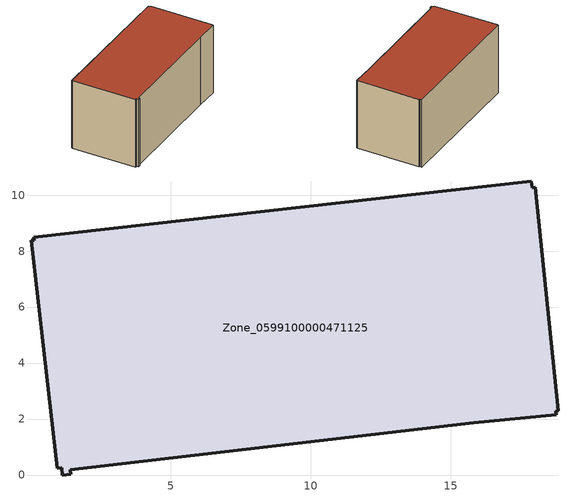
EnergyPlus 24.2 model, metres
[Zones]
Zone_0599100000471125
 floor ground (C_G): 0.11,8.39 0.1,8.49 17.88,10.51 17.9,10.26 18.02,10.28 18.84,2.29 18.75,2.28 18.77,2.16 15.82,1.86 1.4,0.19 1.42,0.03 1.12,0 1.09,0.26 0.94,0.24 0.01,8.38 z0
 wall outside (C_F): 1.12,0 1.42,0.03 1.4,0.19 15.82,1.86 18.77,2.16 18.75,2.28 18.84,2.29 18.02,10.28 17.9,10.26 17.88,10.51 0.1,8.49 0.11,8.39 0.01,8.38 0.94,0.24 1.09,0.26 1.12,0 z0:9.02
 roof outside (C_R): 0.1,8.49 0.11,8.39 0.01,8.38 0.94,0.24 1.09,0.26 1.12,0 1.42,0.03 1.4,0.19 15.82,1.86 18.77,2.16 18.75,2.28 18.84,2.29 18.02,10.28 17.9,10.26 17.88,10.51 z9.02
[BUILDING]
Pand.0599100000471125: North Axis=0; Terrain=City; Loads Convergence Tolerance Value=0.04; Temperature Convergence Tolerance Value=0.4; Solar Distribution=FullExterior; Maximum Number of Warmup Days=25; Minimum Number of Warmup Days=1
[Site:Location]
Rotterdam.The.Hague.AP_ZH_NLD Design_Conditions: Latitude=51.96; Longitude=4.45; Time Zone=1; Elevation=-4.5
[SITE:GROUNDTEMPERATURE:BUILDINGSURFACE]
18, 18, 18, 18, 18, 18, 18, 18, 18, 18, 18, 18
[MATERIAL] Thermal Absorptance=0.9; Solar Absorptance=0.7; Visible Absorptance=0.7
Name | Roughness | Thickness | Conductivity | Density | Specific Heat
G.TI.2006-2014 | MediumSmooth | 0.15 | 0.06 | 540 | 1210
F.TI.2006-2014 | Rough | 0.3 | 0.12 | 1920 | 840
R.TI.2006-2014 | MediumRough | 0.2 | 0.08 | 1500 | 1000
[CONSTRUCTION]
C_G: G.TI.2006-2014
C_F: F.TI.2006-2014
C_R: R.TI.2006-2014
[ZONE]
Zone_0599100000471125: Type=1; Multiplier=1; Ceiling Height=Autocalculate; Volume=Autocalculate; Floor Area=autocalculate; Part of Total Floor Area=Yes
[ZONEINFILTRATION:DESIGNFLOWRATE]
Infil_Zone_0599100000471125: Zone or ZoneList or Space or SpaceList=Zone_0599100000471125; Schedule=AlwaysOn; Design Flow Rate Calculation Method=Flow/Area; Flow Rate per Floor Area=0.0015; Constant Term Coefficient=1; Temperature Term Coefficient=0; Velocity Term Coefficient=0; Velocity Squared Term Coefficient=0
[HVACTEMPLATE:ZONE:IDEALLOADSAIRSYSTEM]
Zone_0599100000471125: Maximum Heating Supply Air Temperature=50; Minimum Cooling Supply Air Temperature=13; Maximum Heating Supply Air Humidity Ratio=0.0156; Minimum Cooling Supply Air Humidity Ratio=0.0077; Heating Limit=NoLimit; Cooling Limit=NoLimit; Dehumidification Control Type=ConstantSensibleHeatRatio; Cooling Sensible Heat Ratio=0.7; Dehumidification Setpoint=60; Humidification Control Type=None; Humidification Setpoint=30; Outdoor Air Method=None; Outdoor Air Flow Rate per Person=0.00944; Outdoor Air Flow Rate per Zone Floor Area=0; Outdoor Air Flow Rate per Zone=0; Demand Controlled Ventilation Type=None; Outdoor Air Economizer Type=NoEconomizer; Heat Recovery Type=None; Sensible Heat Recovery Effectiveness=0.7; Latent Heat Recovery Effectiveness=0.65
[ZONECONTROL:THERMOSTAT]
ThermostatControl_Zone_0599100000471125: Zone or ZoneList=Zone_0599100000471125; Control Type Schedule=DualSetpointControlType; Control 1=Thermostat_Zone_0599100000471125; Temperature Difference Between Cutout And Setpoint=0
[THERMOSTATSETPOINT:DUALSETPOINT]
Thermostat_Zone_0599100000471125: Heating Setpoint Temperature Schedule=HeatingSetpoint_Zone_0599100000471125; Cooling Setpoint Temperature Schedule=CoolingSetpoint_Zone_0599100000471125
[SCHEDULE:COMPACT]
HeatingSetpoint_Zone_0599100000471125: Through: 12/31, For: AllDays, Until: 24:00, 21
CoolingSetpoint_Zone_0599100000471125: Through: 12/31, For: AllDays, Until: 24:00, 24
DualSetpointControlType: Through: 12/31, For: AllDays, Until: 24:00, 4
AlwaysOn: Through: 12/31, For: AllDays, Until: 24:00, 1
